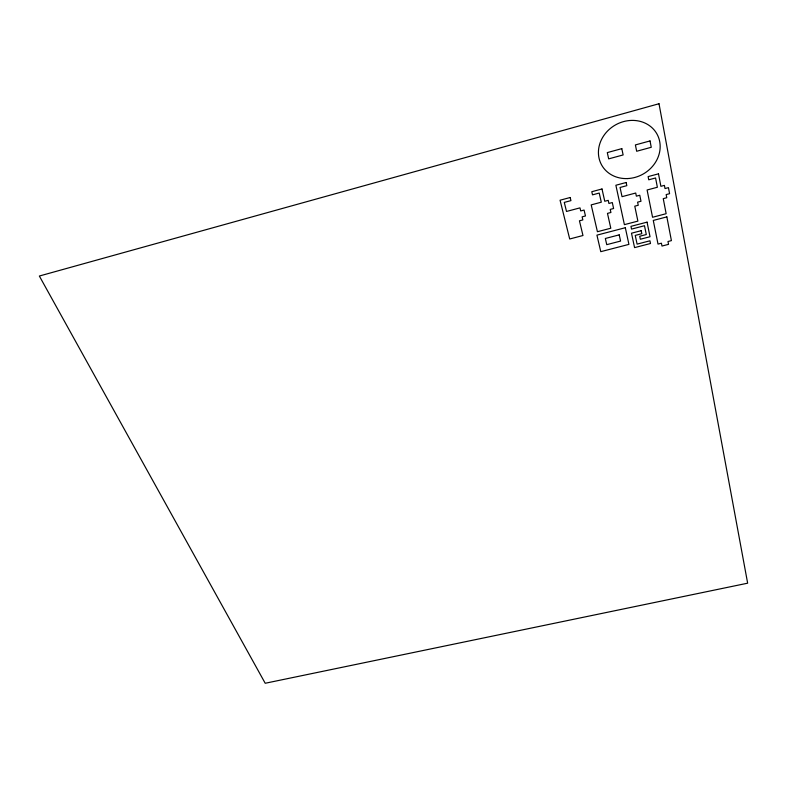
<?xml version="1.0" encoding="UTF-8"?>
<svg xmlns="http://www.w3.org/2000/svg" width="787" height="787" viewBox="0 0 787 787"><rect width="100%" height="100%" fill="white"/><g stroke="black" fill="none" stroke-linecap="round" stroke-linejoin="round"><path stroke-width="1.18" d="M659.004 103.736L39.35 276.03L265.209 683.264L747.65 583.187L659.004 103.736M621.809 148.635L607.298 152.599L608.666 158.876L623.127 154.941L621.809 148.635M650.023 140.932L635.394 144.926L636.673 151.261L651.252 147.287L650.023 140.932M570.182 197.507L560.069 200.213L569.699 238.992L582.97 235.51L579.439 220.813L582.852 219.907L582.124 216.848L585.469 215.963L584.072 210.06L580.717 210.946L579.98 207.866L566.512 211.457L564.279 202.407L570.939 200.626L570.182 197.507M601.996 188.969L591.794 191.713L592.522 194.851L599.222 193.051L601.298 202.19L591.194 204.886L597.422 231.722L610.801 228.22L607.475 213.395L610.919 212.48L610.24 209.401L613.604 208.516L612.296 202.554L608.912 203.459L608.223 200.351L604.76 201.265L601.996 188.969M626.157 182.495L615.877 185.25L624.406 224.649L637.883 221.117L634.775 206.174L638.247 205.259L637.608 202.151L640.992 201.256L639.772 195.255L636.368 196.16L635.719 193.022L622.035 196.671L620.058 187.473L626.816 185.663L626.157 182.495M658.493 173.829L648.124 176.603L648.754 179.8L655.571 177.97L657.371 187.257L647.101 189.992L652.561 217.271L666.146 213.7L663.254 198.649L666.756 197.714L666.166 194.586L669.58 193.681L668.448 187.631L665.015 188.546L664.415 185.388L660.893 186.322L658.493 173.829M625.321 227.718L596.93 235.146L600.776 251.673L628.921 244.373L625.321 227.718M666.855 216.887L653.279 220.439L658.011 244.088L661.424 243.203L661.985 246.046L668.547 244.354L667.986 241.511L671.409 240.625L666.855 216.887M647.052 222.141L630.958 226.351L631.548 229.096L644.484 225.721L646.294 234.536L639.723 236.248L640.352 239.238L650.023 236.72L647.052 222.141M619.212 234.86L605.341 238.481L606.747 244.659L620.579 241.068L619.212 234.86M641.198 230.68L631.499 233.208L634.578 247.62L650.495 243.498L649.934 240.802L637.096 244.127L635.247 235.402L641.818 233.69L641.198 230.68M627.298 178.58A31.706 28.184 -29.9 0 0 656.968 134.016A31.706 28.184 -29.9 0 0 603.609 135.895A31.706 28.184 -29.9 0 0 627.298 178.58"/></g></svg>
